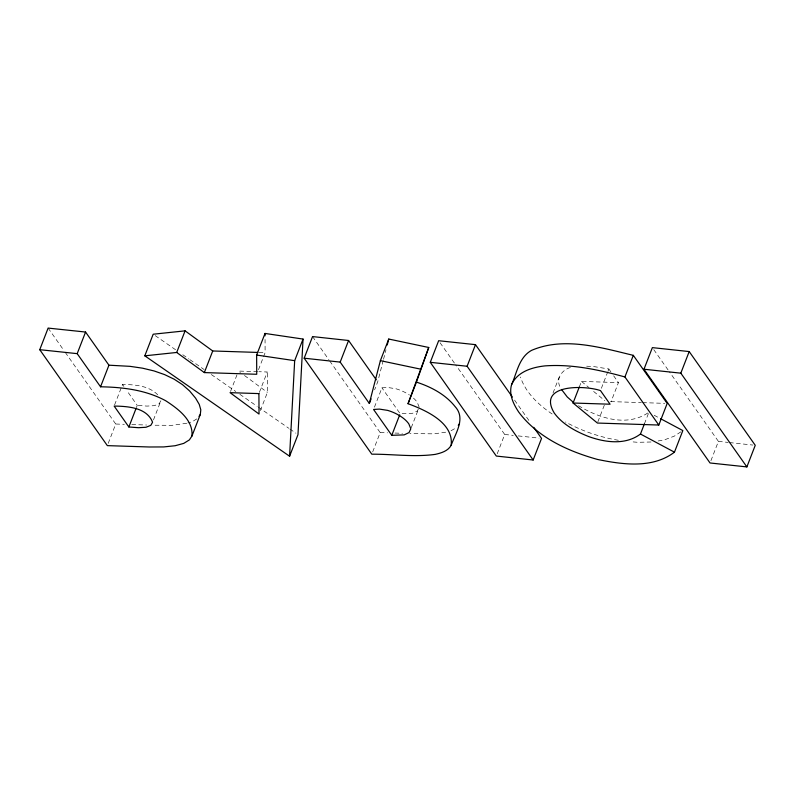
<?xml version="1.0" encoding="UTF-8"?>
<svg xmlns="http://www.w3.org/2000/svg" width="795" height="795" viewBox="0 0 795 795"><rect width="100%" height="100%" fill="white"/><g stroke="black" fill="none" stroke-linecap="round" stroke-linejoin="round"><path stroke-width="0.6" stroke-dasharray="3.98 2.98" d="M570.422 367.519C562.453 369.586 555.904 378.162 559.769 386.32M383.23 360.443L377.704 381.839L374.614 389.798M383.538 359.251L385.992 349.75M114.579 404.943L122.519 384.472C135.11 384.601 149.599 385.635 158.523 395.672M108.229 443.352L115.732 424.023L64.494 351.31M136.362 407.646L137.247 405.371L126.733 390.444M153.455 419.959L160.958 400.62L159.179 403.751L154.389 405.659L146.946 406.096L137.247 405.371M230.51 391.528L237.566 373.332M258.494 369.725L265.113 352.672L265.053 339.445M259.349 392.462L267.289 371.99L258.882 371.712M260.353 410.637L267.408 392.442L267.289 371.99M374.445 407.189L381.938 387.851L387.801 387.493L396.059 388.785A24.953 12.064 21.2 0 1 409.455 395.006M372.686 451.908L380.189 432.579L329.637 360.841M411.263 427.68L418.319 409.495M497.213 453.796L504.706 434.458L455.704 364.905M553.012 393.028L559.193 377.108M579.257 387.095L581.463 381.411L618.45 382.614L610.957 401.942M601.368 388.338L607.539 372.408M607.986 371.275L608.861 368.999L595.048 366.773L584.096 366.008M597.84 421.916L604.896 403.721M644.437 423.805L648.402 413.569M710.919 460.703L718.412 441.374L669.41 371.822M418.299 409.087L417.405 410.965L412.555 413.281L400.153 413.708L381.938 387.851M680.927 431.814L674.259 436.157L664.252 439.943L657.048 441.165M196.822 418.885L192.122 421.787L187.839 422.95M451.043 430.731L456.4 427.69M647.796 412.983C625.913 427.481 597.393 417.594 577.061 404.784M186.765 423.248L172.078 425.325L152.739 425.216M445.687 432.202L433.911 433.851L409.803 433.533M651.035 442L637.669 442.308L630.346 441.672M259.021 352.473L265.113 352.672M257.679 371.682L238.45 371.056L240.448 372.527M610.689 401.604L641.396 402.598M642.618 402.638L664.729 403.353M115.732 424.023L124.368 424.301M131.771 424.54L146.568 425.017M380.189 432.579L387.592 432.818M394.996 433.056L402.399 433.295M718.412 441.374L728.24 442.418M729.462 442.557L752.795 445.051M504.706 434.458L513.302 435.382M518.211 435.908L539.09 438.134M618.381 440.271C599.877 437.22 581.9 430.95 565.434 421.976M654.156 415.258L659.472 418.1M552.157 414.006C538.672 404.923 525.634 392.76 520.437 376.989M155.224 335.629L175.615 349.77M182.761 354.719L188.872 358.962M189.896 359.668L204.166 369.576M211.301 374.524L235.777 391.498M239.852 394.32L257.192 406.344M258.206 407.05L288.794 428.267M289.817 428.972L295.939 433.215M244.443 375.478L267.408 392.442M581.463 381.411L588.946 387.572M593.617 391.428L604.846 400.68M653.778 349.641L668.694 370.808M608.861 368.999L610.918 371.921M613.66 375.806L618.45 382.614M514.554 400.094L530.176 422.274M440.072 342.734L454.988 363.901M312.554 336.583L328.931 359.827M122.519 384.472L123.921 386.469M48.127 328.087L63.789 350.297M419.203 407.219L417.226 402.31A24.953 12.064 21.2 0 0 412.029 396.894"/><path stroke-width="1.19" d="M144.809 355.822L289.589 456.231L294.667 360.672L303.044 339.067L265.023 333.443L256.636 355.047L256.725 374.276L204.345 372.587L176.699 352.463L144.809 355.822L153.187 334.218L185.086 330.849L212.722 350.973L257.799 352.433M303.044 339.067L297.976 434.627L289.589 456.231M191.933 436.058C193.553 420.098 177.692 408.55 165.767 400.789C145.873 389.947 122.877 387.165 100.548 386.797L77.195 353.646L39.75 349.691L48.127 328.087L85.572 332.042L108.935 365.193L130.062 366.346L142.534 368.184L154.051 370.937L164.625 374.614L174.145 379.185L182.482 384.641L189.637 390.981L195.62 398.196L199.247 404.397L200.807 409.822L200.31 414.453L191.933 436.058L189.379 439.903L183.734 443.391L175.178 445.727L163.7 446.929L149.301 446.989L107.345 445.627L39.75 349.691M579.257 387.095L573.076 403.015L597.403 423.049L658.807 425.037L667.184 403.433L633.307 355.345C600.742 347.544 564.023 336.464 531.557 350.366C518.916 357.323 516.969 372.785 511.533 384.79C508.73 394.588 513.451 404.108 518.747 412.118C537.668 437.399 567.819 451.163 597.492 459.44C622.654 464.598 652.526 468.812 674.458 452.176L682.835 430.572L660.526 418.667M304.177 358.197L371.812 454.184C392.899 454.104 414.155 457.264 435.163 454.392C441.215 453.041 447.913 451.113 451.153 445.329C453.925 422.612 425.554 410.17 408.044 403.711L428.743 347.485L388.755 339.048L380.378 360.662L369.317 403.443L340.19 362.103L304.177 358.197L312.554 336.583L348.578 340.498L376.283 379.821M451.153 445.329C455.535 433.116 466.059 418.468 455.078 406.573C445.369 394.35 431.029 386.877 416.421 382.107L408.044 403.711M387.215 344.99L388.755 339.048M416.421 382.107L428.743 347.485M77.195 353.646L85.572 332.042M100.548 386.797L108.935 365.193M128.87 426.985L114.142 406.076C127.796 406.265 146.906 407.487 152.57 422.234L150.802 425.355L146.012 427.263L138.569 427.71L128.87 426.985L135.925 408.789M176.699 352.463L185.086 330.849M204.345 372.587L212.722 350.973M340.19 362.103L348.578 340.498M369.317 403.443L371.086 398.891M391.776 435.312L373.561 409.465L379.424 409.097L387.682 410.389A24.953 12.064 21.2 0 1 408.839 423.914L410.816 428.823L409.028 432.579L404.178 434.885L391.776 435.312L399.716 414.841M533.733 427.312L541.544 438.403L533.157 460.007L496.328 456.062L430.274 362.321L438.651 340.717L475.49 344.652L512.417 397.073M533.157 460.007L467.112 366.257L475.49 344.652M658.807 425.037L624.92 376.949L633.307 355.345M643.98 369.238L652.367 347.624L689.195 351.569L755.25 445.309L746.873 466.913L710.034 462.978L643.98 369.238L680.818 373.173L746.873 466.913M573.076 403.015L610.073 404.218L600.483 390.603C585.011 385.207 536.645 383.786 554.314 413.132C562.781 424.56 575.759 431.437 588.717 436.574C605.323 442.527 625.427 445.309 640.462 434.03L644.437 423.805M680.818 373.173L689.195 351.569M511.533 384.79C517.177 371.742 532.094 367.27 545.102 365.879C572.191 363.951 598.973 369.814 624.92 376.949M199.038 416.381L200.31 414.453M458.278 425.315L459.54 423.725M430.274 362.321L467.112 366.257M256.636 355.047L294.667 360.672M380.378 360.662L420.356 369.089M640.462 434.03L674.458 452.176M573.056 402.071L567.262 396.973L561.518 389.451M265.023 333.443L265.033 335.848M258.912 393.595L230.063 392.66L259.031 414.056L258.912 393.595"/></g></svg>
